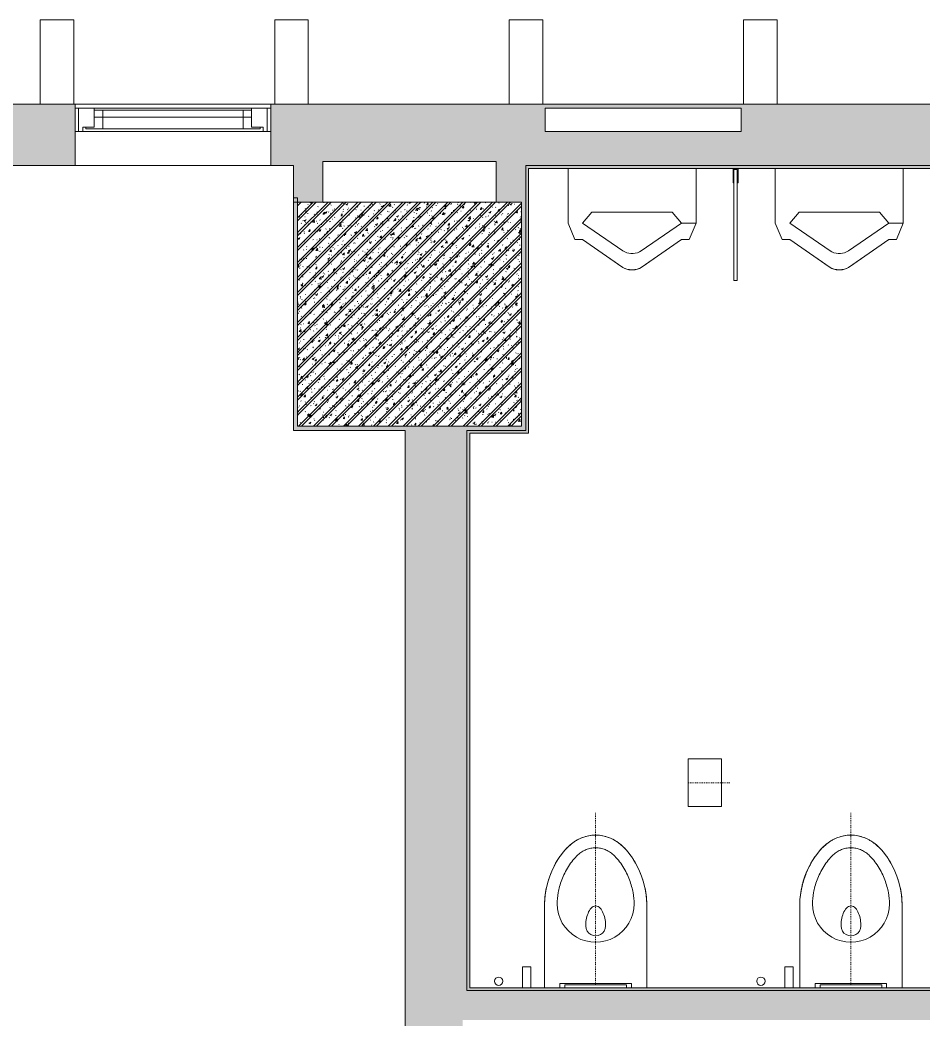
# Model space of a CAD drawing. Header units: millimetres. Extents: x -31340 to 17660, y 19597 to 75297.
# Drawn here: x -11581 to -8355, y 71727 to 75297 of the extents above; entities that cross this region are included whole.
import ezdxf

# ---------------------------------------------------------------- set-up
doc = ezdxf.new("R2010")
doc.units = ezdxf.units.MM
doc.linetypes.add('Dash', pattern=[6.35, 3.175, -3.175])
for name, color, linetype, lineweight in [('A-GLAZ', 151, 'Continuous', 5), ('A-GLAZ-CWMG', 51, 'Continuous', 5), ('A-GLAZ-HDLN', 1, 'Dash', 5), ('A-WALL', 113, 'Continuous', 5), ('A-WALL-PATT', 111, 'Continuous', 5), ('P-SANR-FIXT', 6, 'Continuous', 5), ('P-SANR-FIXT-HDLN', 131, 'Dash', 5), ('Q-SPCQ', 91, 'Continuous', 5), ('S-COLS', 52, 'Continuous', 5)]:
    doc.layers.add(name, color=color, linetype=linetype, lineweight=lineweight)

# ---------------------------------------------------------------- blocks, each defined once
blk = doc.blocks.new('VGU_CLUSTER_W1B - W2B - W3B - VGU_CLUSTER_W1B-12354645-3rd Traffic Floor Plan - Pedestrian')
at = {"layer": 'A-GLAZ', "lineweight": 9}
for p, q in [((-337, 95), (-350, 95)), ((-337, 95), (-337, 12)), ((-281, 95), (-337, 95)), ((-337, 12), (-337, 95)), ((-281, 28), (-281, 95)), ((-281, 88), (-281, 28)), ((-251, 88), (-281, 88)), ((281, 88), (-281, 88)), ((-281, 88), (-281, 63)), ((-251, 21), (-251, 88)), ((281, 88), (251, 88)), ((251, 88), (251, 21)), ((337, 95), (281, 95)), ((281, 95), (281, 28)), ((281, 28), (281, 88)), ((281, 63), (281, 88)), ((337, 12), (337, 95)), ((350, 95), (337, 95)), ((337, 95), (337, 12)), ((-281, 63), (281, 63)), ((-350, 12), (-337, 12)), ((-337, 12), (-322, 12)), ((-322, 12), (-322, 28)), ((-322, 28), (-281, 28)), ((-281, 28), (-311, 28)), ((-311, 28), (-311, 21)), ((-311, 21), (-251, 21)), ((251, 21), (311, 21)), ((311, 28), (281, 28)), ((281, 28), (322, 28)), ((311, 21), (311, 28)), ((322, 28), (322, 12)), ((322, 12), (337, 12)), ((337, 12), (350, 12))]:
    blk.add_line(p, q, dxfattribs=at)
at = {"layer": 'A-GLAZ'}
for p, q in [((281, 95), (-281, 95)), ((-322, 12), (322, 12)), ((-251, 21), (251, 21))]:
    blk.add_line(p, q, dxfattribs=at)
at = {"layer": 'A-GLAZ-HDLN'}
for p, q in [((-13.3, 95), (0, 95)), ((13.3, 95), (0, 95)), ((-13.3, 12), (0, 12)), ((13.3, 12), (0, 12))]:
    blk.add_line(p, q, dxfattribs=at)
blk = doc.blocks.new('TOILET PAPER DISPENSER - DS708PAS-8196662-3rd Traffic Floor Plan - Pedestrian')
at = {"layer": 'P-SANR-FIXT', "color": 7}
for p, q in [((85, 0), (-85, 0)), ((-85, 0), (-85, -120)), ((-85, -120), (-85, 0)), ((-85, 0), (85, 0)), ((85, -120), (85, 0)), ((85, 0), (85, -120)), ((-85, -120), (85, -120)), ((85, -120), (-85, -120))]:
    blk.add_line(p, q, dxfattribs=at)
at = {"layer": 'P-SANR-FIXT-HDLN', "color": 7}
blk.add_line((0, 0), (0, -150), dxfattribs=at)
blk = doc.blocks.new('TWOG_Plumbing Accessory Bidet Spray-GEN-UN - THX20NBPIV-8528021-3rd Traffic Floor Plan - Pedestrian')
at = {"layer": 'P-SANR-FIXT', "color": 7}
for p, q in [((-15, 75), (-15, 0)), ((15, 75), (-15, 75)), ((15, 0), (15, 75))]:
    blk.add_line(p, q, dxfattribs=at)
for start, end in [(0, 180), (180, 360)]:
    blk.add_arc((-100, 23.4), 15, start, end, dxfattribs=at)
blk = doc.blocks.new('TOTO-WC-WH - TOILET-8528018-3rd Traffic Floor Plan - Pedestrian')
at = {"layer": 'P-SANR-FIXT', "color": 7}
for p, q in [((-182.5, -300), (-182.5, 0)), ((-182.5, 0), (-182.5, -300)), ((-127.5, 0), (-127.5, -15)), ((127.5, -15), (-127.5, -15)), ((127.5, -15), (127.5, 0)), ((182.5, 0), (182.5, -300)), ((182.5, 0), (182.5, -300))]:
    blk.add_line(p, q, dxfattribs=at)
for centre, radius in [((0, -300), 137.5), ((0, -220.2), 35)]:
    blk.add_arc(centre, radius, 360, 180, dxfattribs=at)
for points, knots in [([(-35, -220.2), (-36, -233.8), (-30.7, -267.6), (-12.3, -292), (0, -292)], [0, 0, 0, 0, 0.0856719, 0.1699366, 0.1699366, 0.1699366, 0.1699366]), ([(35, -220.2), (36, -233.8), (30.7, -267.6), (12.3, -292), (0, -292)], [0, 0, 0, 0, 0.0856719, 0.1699366, 0.1699366, 0.1699366, 0.1699366]), ([(0, -545), (-8.6, -544.9), (-25, -543.5), (-43.9, -538), (-58, -531.9), (-68.1, -526.5), (-77.7, -520.3), (-89.9, -511.2), (-104, -498.3), (-119, -481), (-132.3, -462.4), (-143.9, -443.1), (-153.7, -423.7), (-164.7, -398.1), (-174.6, -366.9), (-181.2, -331.6), (-182.5, -310.1), (-182.5, -300)], [-1, -1, -1, -1, -0.9375, -0.875, -0.84375, -0.8125, -0.78125, -0.75, -0.6875, -0.625, -0.5625, -0.5, -0.4375, -0.375, -0.25, -0.125, 0, 0, 0, 0]), ([(-182.5, -300), (-182.5, -338.1), (-163, -438.6), (-72.5, -545), (0, -545)], [0, 0, 0, 0, 0.3064, 0.6503698, 0.6503698, 0.6503698, 0.6503698]), ([(-137.5, -300), (-137.5, -311.9), (-135.8, -332), (-129, -361.7), (-121.4, -385), (-111, -409.1), (-97.6, -433.6), (-81.6, -456.1), (-65.1, -473.5), (-49.1, -485.8), (-34, -493.8), (-18.1, -498.8), (-6.3, -500), (0, -500)], [0, 0, 0, 0, 0.118249, 0.1773736, 0.2364981, 0.2956226, 0.3547471, 0.4138717, 0.4729962, 0.5173396, 0.561683, 0.6060264, 0.6503698, 0.6503698, 0.6503698, 0.6503698]), ([(182.5, -300), (182.5, -310.1), (181.2, -331.6), (174.6, -366.9), (164.7, -398.1), (153.7, -423.7), (143.9, -443.1), (132.3, -462.4), (119, -481), (104, -498.3), (89.9, -511.2), (77.7, -520.3), (68.1, -526.5), (58, -531.9), (43.9, -538), (25, -543.5), (8.6, -544.9), (0, -545)], [-1, -1, -1, -1, -0.875, -0.75, -0.625, -0.5625, -0.5, -0.4375, -0.375, -0.3125, -0.25, -0.21875, -0.1875, -0.15625, -0.125, -0.0625, 0, 0, 0, 0]), ([(137.5, -300), (137.5, -311.9), (135.8, -332), (129, -361.7), (121.4, -385), (111, -409.1), (97.6, -433.6), (81.6, -456.1), (65.1, -473.5), (49.1, -485.8), (34, -493.8), (18.1, -498.8), (6.3, -500), (0, -500)], [0, 0, 0, 0, 0.118249, 0.1773736, 0.2364981, 0.2956226, 0.3547471, 0.4138717, 0.4729962, 0.5173396, 0.561683, 0.6060264, 0.6503698, 0.6503698, 0.6503698, 0.6503698]), ([(182.5, -300), (182.5, -338.1), (163, -438.6), (72.5, -545), (0, -545)], [0, 0, 0, 0, 0.3064, 0.6503698, 0.6503698, 0.6503698, 0.6503698])]:
    blk.add_open_spline(points, degree=3, knots=knots, dxfattribs=at)
at = {"layer": 'P-SANR-FIXT-HDLN', "color": 7}
blk.add_line((0, -625), (0, -11), dxfattribs=at)
blk = doc.blocks.new('TWOG_Plumbing Accessory Bidet Spray-GEN-UN - THX20NBPIV-V12-3rd Traffic Floor Plan - Pedestrian')
at = {"layer": 'P-SANR-FIXT', "color": 7}
for p, q in [((-15, 75), (-15, 0)), ((15, 75), (-15, 75)), ((15, 0), (15, 75))]:
    blk.add_line(p, q, dxfattribs=at)
for start, end in [(0, 180), (180, 360)]:
    blk.add_arc((-100, 23.4), 15, start, end, dxfattribs=at)
blk = doc.blocks.new('TOTO-WC-WH - TOILET-V13-3rd Traffic Floor Plan - Pedestrian')
at = {"layer": 'P-SANR-FIXT', "color": 7}
for p, q in [((-182.5, -300), (-182.5, 0)), ((-182.5, 0), (-182.5, -300)), ((-127.5, 0), (-127.5, -15)), ((127.5, -15), (-127.5, -15)), ((127.5, -15), (127.5, 0)), ((182.5, 0), (182.5, -300)), ((182.5, 0), (182.5, -300))]:
    blk.add_line(p, q, dxfattribs=at)
for centre, radius in [((0, -300), 137.5), ((0, -220.2), 35)]:
    blk.add_arc(centre, radius, 360, 180, dxfattribs=at)
for points, knots in [([(-35, -220.2), (-36, -233.8), (-30.7, -267.6), (-12.3, -292), (0, -292)], [0, 0, 0, 0, 0.0856719, 0.1699366, 0.1699366, 0.1699366, 0.1699366]), ([(35, -220.2), (36, -233.8), (30.7, -267.6), (12.3, -292), (0, -292)], [0, 0, 0, 0, 0.0856719, 0.1699366, 0.1699366, 0.1699366, 0.1699366]), ([(0, -545), (-8.6, -544.9), (-25, -543.5), (-43.9, -538), (-58, -531.9), (-68.1, -526.5), (-77.7, -520.3), (-89.9, -511.2), (-104, -498.3), (-119, -481), (-132.3, -462.4), (-143.9, -443.1), (-153.7, -423.7), (-164.7, -398.1), (-174.6, -366.9), (-181.2, -331.6), (-182.5, -310.1), (-182.5, -300)], [-1, -1, -1, -1, -0.9375, -0.875, -0.84375, -0.8125, -0.78125, -0.75, -0.6875, -0.625, -0.5625, -0.5, -0.4375, -0.375, -0.25, -0.125, 0, 0, 0, 0]), ([(-182.5, -300), (-182.5, -338.1), (-163, -438.6), (-72.5, -545), (0, -545)], [0, 0, 0, 0, 0.3064, 0.6503698, 0.6503698, 0.6503698, 0.6503698]), ([(-137.5, -300), (-137.5, -311.9), (-135.8, -332), (-129, -361.7), (-121.4, -385), (-111, -409.1), (-97.6, -433.6), (-81.6, -456.1), (-65.1, -473.5), (-49.1, -485.8), (-34, -493.8), (-18.1, -498.8), (-6.3, -500), (0, -500)], [0, 0, 0, 0, 0.118249, 0.1773736, 0.2364981, 0.2956226, 0.3547471, 0.4138717, 0.4729962, 0.5173396, 0.561683, 0.6060264, 0.6503698, 0.6503698, 0.6503698, 0.6503698]), ([(182.5, -300), (182.5, -310.1), (181.2, -331.6), (174.6, -366.9), (164.7, -398.1), (153.7, -423.7), (143.9, -443.1), (132.3, -462.4), (119, -481), (104, -498.3), (89.9, -511.2), (77.7, -520.3), (68.1, -526.5), (58, -531.9), (43.9, -538), (25, -543.5), (8.6, -544.9), (0, -545)], [-1, -1, -1, -1, -0.875, -0.75, -0.625, -0.5625, -0.5, -0.4375, -0.375, -0.3125, -0.25, -0.21875, -0.1875, -0.15625, -0.125, -0.0625, 0, 0, 0, 0]), ([(137.5, -300), (137.5, -311.9), (135.8, -332), (129, -361.7), (121.4, -385), (111, -409.1), (97.6, -433.6), (81.6, -456.1), (65.1, -473.5), (49.1, -485.8), (34, -493.8), (18.1, -498.8), (6.3, -500), (0, -500)], [0, 0, 0, 0, 0.118249, 0.1773736, 0.2364981, 0.2956226, 0.3547471, 0.4138717, 0.4729962, 0.5173396, 0.561683, 0.6060264, 0.6503698, 0.6503698, 0.6503698, 0.6503698]), ([(182.5, -300), (182.5, -338.1), (163, -438.6), (72.5, -545), (0, -545)], [0, 0, 0, 0, 0.3064, 0.6503698, 0.6503698, 0.6503698, 0.6503698])]:
    blk.add_open_spline(points, degree=3, knots=knots, dxfattribs=at)
at = {"layer": 'P-SANR-FIXT-HDLN', "color": 7}
blk.add_line((0, -625), (0, -11), dxfattribs=at)
blk = doc.blocks.new('tieu nam1 - 900x400 Spacing 800-10973678-3rd Traffic Floor Plan - Pedestrian')
at = {"layer": 'Q-SPCQ'}
for p, q in [((-265.825, -5), (-284.175, -5)), ((-284.175, -5), (-284.175, -55.8)), ((-269, -8.175), (-281, -8.175)), ((-281, -8.175), (-281, -405)), ((-269, -405), (-269, -8.175)), ((-265.825, -55.8), (-265.825, -5)), ((-284.175, -55.8), (-281, -55.8)), ((-269, -55.8), (-265.825, -55.8)), ((-281, -405), (-269, -405))]:
    blk.add_line(p, q, dxfattribs=at)
blk = doc.blocks.new('TOTO-FLUSH PANEL - MB005DG-V23-3rd Traffic Floor Plan - Pedestrian')
at = {"layer": 'P-SANR-FIXT', "color": 7}
for p, q in [((-110, 11), (110, 11)), ((-110, 11), (-110, 0)), ((110, 0), (110, 11))]:
    blk.add_line(p, q, dxfattribs=at)
blk = doc.blocks.new('TOTO-FLUSH PANEL - MB005DG-V24-3rd Traffic Floor Plan - Pedestrian')
at = {"layer": 'P-SANR-FIXT', "color": 7}
for p, q in [((-110, 11), (110, 11)), ((-110, 11), (-110, 0)), ((110, 0), (110, 11))]:
    blk.add_line(p, q, dxfattribs=at)
blk = doc.blocks.new('URINAL1 - UT500T 2-8453147-3rd Traffic Floor Plan - Pedestrian')
at = {"layer": 'P-SANR-FIXT', "color": 7}
for p, q in [((-9623.5, 74571.7), (-9623.5, 74767)), ((-9623.5, 74767), (-9623.5, 74571.7)), ((-9166.3, 74767), (-9166.3, 74571.7)), ((-9166.3, 74571.7), (-9166.3, 74767)), ((-9538.1, 74610.6), (-9571.5, 74571.7)), ((-9251.7, 74610.6), (-9538.1, 74610.6)), ((-9218.4, 74571.7), (-9251.7, 74610.6)), ((-9599, 74513), (-9623.5, 74571.7)), ((-9623.5, 74571.7), (-9599, 74513)), ((-9571.5, 74571.7), (-9427.7, 74472.7)), ((-9362.1, 74472.7), (-9218.4, 74571.7)), ((-9218.4, 74571.7), (-9166.3, 74571.7)), ((-9166.3, 74571.7), (-9190.8, 74513)), ((-9166.3, 74571.7), (-9190.8, 74513)), ((-9571.5, 74513), (-9599, 74513)), ((-9599, 74513), (-9571.5, 74513)), ((-9430.9, 74416.2), (-9571.5, 74513)), ((-9571.5, 74513), (-9427.7, 74414)), ((-9218.4, 74513), (-9362.1, 74414)), ((-9218.4, 74513), (-9358.9, 74416.2)), ((-9190.8, 74513), (-9218.4, 74513)), ((-9190.8, 74513), (-9218.4, 74513)), ((-9391, 74463.8), (-9398.9, 74463.8)), ((-9391, 74405), (-9398.9, 74405))]:
    blk.add_line(p, q, dxfattribs=at)
for centre, radius, start, end in [((-9398.9, 74514.6), 50.8, 235.4551, 270), ((-9391, 74514.6), 50.8, 270, 304.5449), ((-9394.9, 74468.5), 63.5, 235.4551, 304.5449), ((-9398.9, 74455.8), 50.8, 235.4551, 270.0073), ((-9391, 74455.8), 50.8, 270, 304.5449)]:
    blk.add_arc(centre, radius, start, end, dxfattribs=at)
blk = doc.blocks.new('VGU_CLUSTER_W1B - W2B - W3B - VGU_CLUSTER_W3B-V28-3rd Traffic Floor Plan - Pedestrian')
at = {"layer": 'A-GLAZ'}
for p, q in [((-350, 95), (350, 95)), ((-350, 12), (-350, 95)), ((350, 95), (350, 12)), ((350, 12), (-350, 12))]:
    blk.add_line(p, q, dxfattribs=at)

msp = doc.modelspace()

# ---------------------------------------------------------------- hatches: boundary and pattern name
at = {"layer": 'A-WALL-PATT'}
h = msp.add_hatch(color=256, dxfattribs=at)
h.paths.add_polyline_path([(-15694.9, 74777), (-14734.9, 74777), (-14734.9, 74997), (-15694.9, 74997), (-15694.9, 74907.8)])
h.paths.add_polyline_path([(-16394.9, 74777), (-16394.9, 74997), (-16474.9, 74997), (-16474.9, 74777)])
h.paths.add_polyline_path([(-10604.9, 74777), (-10604.9, 74997), (-10684.9, 74997), (-10684.9, 74777)])
h.paths.add_polyline_path([(-13054.9, 74777), (-13054.9, 74997), (-14034.9, 74997), (-14034.9, 74777)])
h.paths.add_polyline_path([(-12354.9, 74777), (-11384.9, 74777), (-11384.9, 74997), (-12354.9, 74997), (-12354.9, 74907.8)])
for points in [[(-10499.9, 74792), (-9879.9, 74792), (-9879.9, 74997), (-10604.9, 74997), (-10604.9, 74792)], [(-9789.9, 74647), (-9774.9, 74647), (-9774.9, 74997), (-9879.9, 74997), (-9879.9, 74647)], [(-10499.9, 74647), (-10499.9, 74792), (-10604.9, 74792), (-10604.9, 74647)], [(-9774.9, 74767), (-8274.9, 74767), (-8274.9, 74777), (-9774.9, 74777)], [(-9764.9, 73822), (-9764.9, 74767), (-9774.9, 74767), (-9774.9, 73822)], [(-10589.9, 73832), (-10589.9, 74662), (-10604.9, 74662), (-10604.9, 73832)], [(-9774.9, 73832), (-9774.9, 74647), (-9789.9, 74647), (-9789.9, 73832)], [(-10204.9, 73832), (-9789.9, 73832), (-9789.9, 73847), (-10589.9, 73847), (-10589.9, 73832), (-10286.4, 73832)], [(-9999.9, 71832), (-9984.9, 71832), (-9984.9, 73832), (-10204.9, 73832), (-10204.9, 71832)], [(-9974.9, 73822), (-9774.9, 73822), (-9774.9, 73832), (-9984.9, 73832), (-9984.9, 73822)], [(-9974.9, 71832), (-9974.9, 73822), (-9984.9, 73822), (-9984.9, 71832)], [(-10204.9, 71527), (-9999.9, 71527), (-9999.9, 71832), (-10204.9, 71832), (-10204.9, 71682.8)], [(-9999.9, 71727), (-6524.9, 71727), (-6524.9, 71832), (-9999.9, 71832)], [(-9974.9, 71832), (-6524.9, 71832), (-6524.9, 71842), (-9974.9, 71842)]]:
    msp.add_hatch(color=256, dxfattribs=at).paths.add_polyline_path(points)
h = msp.add_hatch(color=256, dxfattribs=at)
h.paths.add_polyline_path([(-9677.2, 74777), (-8097.5, 74777), (-8097.5, 74997), (-9774.9, 74997), (-9774.9, 74777), (-9692.2, 74777)])
h.paths.add_polyline_path([(-9677.2, 74899), (-9705.2, 74899), (-9705.2, 74982), (-9005.2, 74982), (-9005.2, 74899), (-9130.2, 74899)])
at = {"layer": 'S-COLS'}
h = msp.add_hatch(dxfattribs=at)
h.set_pattern_fill('FP_1', color=256, style=0, pattern_type=2)
h.set_pattern_definition([(50, (0, 0), (63.763904, -5.57885), [6.668, -73.343]), (355, (0, 0), (-12.334876, 66.869514), [5.334, -58.674]), (100.451, (5.314, -0.465), (51.43036, 61.29098), [5.667, -62.332]), (46.184, (0, 17.78), (94.87722, -14.714836), [10.001, -110.014]), (96.636, (7.91, 16.55), (83.09115, 86.5993), [8.5, -93.497]), (351.184, (0, 17.78), (83.09204, 86.59928), [8.001, -88.011]), (21, (8.89, 13.335), (53.064487, -35.792726), [6.667, -73.342]), (326, (8.89, 13.335), (21.63066, 64.46546), [5.334, -58.674]), (71.451, (13.31, 10.35), (74.69646, 28.672367), [5.667, -62.332]), (37.5, (0, 0), (1.080413, 29.594271), [1.676, -56.286, 1.676, -57.887, -58.896]), (37.5, (0, 0), (1.080413, 29.594271), [-117.526, 1.676, -57.22]), (7.5, (0, 0), (23.386368, 35.063507), [1.676, -32.283, 1.676, -54.953, -22.447]), (7.5, (0, 0), (23.386368, 35.063507), [-90.589, 1.676, -20.771]), (327.5, (-19.825, 0), (47.456567, -2.005468), [1.676, -20.549, 1.676, -67.666, -92.011]), (327.5, (-19.825, 0), (47.456567, -2.005468), [-91.567, 1.676, -90.335]), (317.5, (-28.715, 0), (51.844948, 8.89904), [1.676, -27.216, 1.676, -44.374, -65.342]), (317.5, (-28.715, 0), (51.844948, 8.89904), [-74.943, 1.676, -63.665]), (45, (0, 0), (-26.715908, 26.715908), []), (45, (0, 10.89), (-26.715908, 26.715908), [])])
h.paths.add_polyline_path([(-9789.9, 73847), (-9789.9, 74647), (-10589.9, 74647), (-10589.9, 73847), (-10286.4, 73847)])

# ---------------------------------------------------------------- linework, layer by layer
at = {"layer": 'A-GLAZ-CWMG'}
for p, q in [((-11389, 75297), (-11509, 75297)), ((-11509, 75297), (-11509, 74997)), ((-11389, 74997), (-11389, 75297)), ((-10551.5, 75297), (-10671.5, 75297)), ((-10671.5, 75297), (-10671.5, 74997)), ((-10551.5, 74997), (-10551.5, 75297)), ((-9714, 75297), (-9834, 75297)), ((-9834, 75297), (-9834, 74997)), ((-9714, 74997), (-9714, 75297)), ((-8876.5, 75297), (-8996.5, 75297)), ((-8996.5, 75297), (-8996.5, 74997)), ((-8876.5, 74997), (-8876.5, 75297)), ((-11509, 74997), (-11389, 74997)), ((-10671.5, 74997), (-10551.5, 74997)), ((-9834, 74997), (-9714, 74997)), ((-8996.5, 74997), (-8876.5, 74997))]:
    msp.add_line(p, q, dxfattribs=at)
at = {"layer": 'A-WALL', "lineweight": 15}
for p, q in [((-11384.9, 74997), (-12354.9, 74997)), ((-11384.9, 74777), (-11384.9, 74997)), ((-10684.9, 74997), (-10684.9, 74777)), ((-10684.9, 74997), (-8030.2, 74997)), ((-10499.9, 74647), (-10499.9, 74792)), ((-10499.9, 74792), (-9879.9, 74792)), ((-9879.9, 74792), (-9879.9, 74647)), ((-12354.9, 74777), (-11384.9, 74777)), ((-10684.9, 74777), (-10604.9, 74777)), ((-10604.9, 74777), (-10604.9, 73832)), ((-9774.9, 73832), (-9774.9, 74777)), ((-9774.9, 74777), (-8274.9, 74777)), ((-8274.9, 74777), (-9774.9, 74777)), ((-9774.9, 74777), (-9774.9, 73832)), ((-9764.9, 74767), (-9034.1, 74767)), ((-9764.9, 73822), (-9764.9, 74767)), ((-9015.8, 74767), (-8284.9, 74767)), ((-10589.9, 74662), (-10604.9, 74662)), ((-10589.9, 73847), (-10589.9, 74662)), ((-10604.9, 74647), (-10499.9, 74647)), ((-9879.9, 74647), (-9789.9, 74647)), ((-9789.9, 74647), (-9789.9, 73847)), ((-10604.9, 73832), (-10204.9, 73832)), ((-9789.9, 73847), (-10589.9, 73847)), ((-10204.9, 73832), (-10204.9, 71832)), ((-9984.9, 73832), (-9774.9, 73832)), ((-9774.9, 73832), (-9984.9, 73832)), ((-9984.9, 73832), (-9984.9, 71832)), ((-9984.9, 71832), (-9984.9, 73832)), ((-9974.9, 73822), (-9764.9, 73822)), ((-9974.9, 71842), (-9974.9, 73822)), ((-10204.9, 71832), (-10204.9, 71527)), ((-9984.9, 71832), (-6524.9, 71832)), ((-8150.9, 71842), (-9974.9, 71842))]:
    msp.add_line(p, q, dxfattribs=at)
at = {"layer": 'A-WALL'}
for p, q in [((-11384.9, 74997), (-10684.9, 74997)), ((-10684.9, 74777), (-11384.9, 74777))]:
    msp.add_line(p, q, dxfattribs=at)
at = {"layer": 'S-COLS', "lineweight": 15}
for p, q in [((-9789.9, 74647), (-10589.9, 74647)), ((-10589.9, 74647), (-10589.9, 73847)), ((-9789.9, 73847), (-9789.9, 74647)), ((-10589.9, 73847), (-9789.9, 73847))]:
    msp.add_line(p, q, dxfattribs=at)

# ---------------------------------------------------------------- block references
at = {"layer": 'A-GLAZ'}
for name, p in [('VGU_CLUSTER_W1B - W2B - W3B - VGU_CLUSTER_W1B-12354645-3rd Traffic Floor Plan - Pedestrian', (-11034.9, 74887)), ('VGU_CLUSTER_W1B - W2B - W3B - VGU_CLUSTER_W3B-V28-3rd Traffic Floor Plan - Pedestrian', (-9355.2, 74887))]:
    msp.add_blockref(name, p, dxfattribs=at)
at = {"layer": 'P-SANR-FIXT', "color": 7}
for name, p in [('URINAL1 - UT500T 2-8453147-3rd Traffic Floor Plan - Pedestrian', (0, 0)), ('URINAL1 - UT500T 2-8453147-3rd Traffic Floor Plan - Pedestrian', (740.5, 0)), ('TWOG_Plumbing Accessory Bidet Spray-GEN-UN - THX20NBPIV-8528021-3rd Traffic Floor Plan - Pedestrian', (-9771.4, 71842)), ('TWOG_Plumbing Accessory Bidet Spray-GEN-UN - THX20NBPIV-V12-3rd Traffic Floor Plan - Pedestrian', (-8834.4, 71842)), ('TOTO-FLUSH PANEL - MB005DG-V24-3rd Traffic Floor Plan - Pedestrian', (-9524.9, 71842)), ('TOTO-FLUSH PANEL - MB005DG-V23-3rd Traffic Floor Plan - Pedestrian', (-8612.9, 71842))]:
    msp.add_blockref(name, p, dxfattribs=at)
for name, p, rotation in [('TOILET PAPER DISPENSER - DS708PAS-8196662-3rd Traffic Floor Plan - Pedestrian', (-9194.9, 72574), 90.00000000000058), ('TOTO-WC-WH - TOILET-8528018-3rd Traffic Floor Plan - Pedestrian', (-9524.9, 71842), 179.9999832695217), ('TOTO-WC-WH - TOILET-V13-3rd Traffic Floor Plan - Pedestrian', (-8612.9, 71842), 180)]:
    msp.add_blockref(name, p, dxfattribs=dict(at, rotation=rotation))
at = {"layer": 'Q-SPCQ'}
msp.add_blockref('tieu nam1 - 900x400 Spacing 800-10973678-3rd Traffic Floor Plan - Pedestrian', (-8749.9, 74772), dxfattribs=at)

doc.saveas('drawing.dxf')
